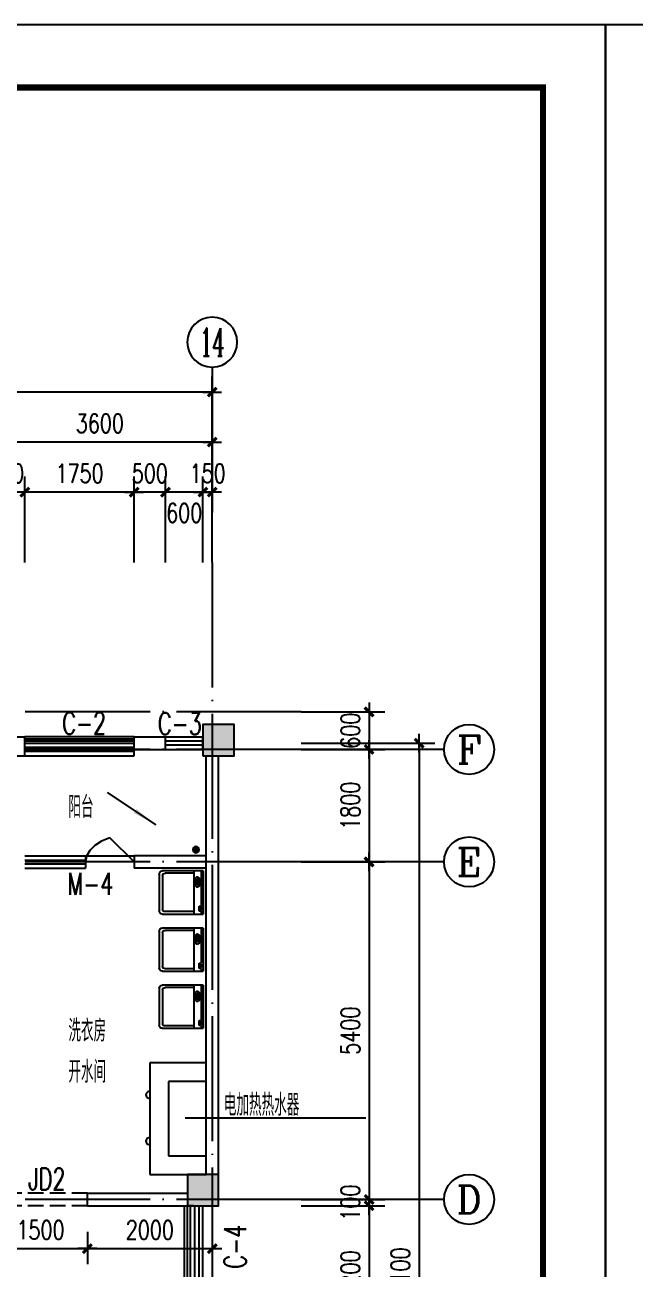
# Model space of a CAD drawing. Extents: x -105837 to 547563, y 466041 to 508041.
# Drawn here: x 122470 to 132238, y 488132 to 508041 of the extents above; entities that cross this region are included whole.
import ezdxf
from ezdxf.enums import TextEntityAlignment as Align

# ---------------------------------------------------------------- set-up
doc = ezdxf.new("R2010")
doc.units = 0
doc.header["$LTSCALE"] = 1000
doc.header["$MEASUREMENT"] = 0
doc.linetypes.add('DASH', pattern=[0.35, 0.25, -0.1])
doc.linetypes.add('DOTE', pattern=[2.42, 2, -0.2, 0.02, -0.2])
doc.layers.get('0').update_dxf_attribs({"linetype": 'CONTINUOUS'})
doc.layers.get('DEFPOINTS').update_dxf_attribs({"linetype": 'CONTINUOUS'})
for name, color, linetype in [('2106', 2, 'CONTINUOUS'), ('AXIS', 3, 'CONTINUOUS'), ('AXIS_TEXT', 7, 'CONTINUOUS'), ('COLUMN', 4, 'CONTINUOUS'), ('DOTE', 1, 'DOTE'), ('FUR', 3, 'CONTINUOUS'), ('PUB_DIM', 3, 'CONTINUOUS'), ('PUB_TITLE', 4, 'CONTINUOUS'), ('S详图索引', 7, 'CONTINUOUS'), ('t-填充', 8, 'CONTINUOUS'), ('TOTHER', 7, 'CONTINUOUS'), ('WALL', 255, 'CONTINUOUS'), ('WINDOW', 4, 'CONTINUOUS'), ('WINDOW_TEXT', 7, 'CONTINUOUS'), ('门窗名称', 7, 'CONTINUOUS')]:
    doc.layers.add(name, color=color, linetype=linetype)
doc.styles.add('COMPLEX', font='COMPLEX.shx')
doc.styles.add('DIM_FONT', font='SIMPLEX.shx', dxfattribs={"width": 0.75})
doc.styles.add('SIMPLEX', font='SIMPLEX.SHX')
doc.styles.get("Standard").update_dxf_attribs({"font": 'txt.shx', "bigfont": 'hzdx.shx'})
doc.styles.add('国标仿宋', font='SIMPLEX.shx', dxfattribs={"width": 0.75, "bigfont": 'gbhzfs.shx'})
doc.dimstyles.new('DIMN', dxfattribs={"dimtxt": 300, "dimasz": 1, "dimexe": 250, "dimexo": 300, "dimgap": 150, "dimtad": 1, "dimdec": 0, "dimzin": 0, "dimdsep": 46, "dimtxsty": 'DIM_FONT', "dimblk": '_DIMX', "dimcen": 0.09, "dimclrt": 7, "dimadec": 0, "dimazin": 0, "dimtfac": 1, "dimtdec": 0, "dimtix": 1, "dimtmove": 2, "dimatfit": 3, "dimldrblk": '_DIMX', "dimfxl": 1, "dimtolj": 1, "dimtzin": 0, "dimarcsym": 0})

# ---------------------------------------------------------------- blocks, each defined once
blk = doc.blocks.new('10')
at = {"layer": '2106', "color": 8}
for points in [[(262379, 297360), (261879, 297360), (262379, 296860), (261879, 296860)], [(262129, 290160), (261629, 290160), (262129, 289660), (261629, 289660)]]:
    blk.add_solid(points, dxfattribs=at)
at = {"layer": 'COLUMN'}
for points in [[(261879, 296860), (262379, 296860), (262379, 297360), (261879, 297360)], [(261629, 289660), (262129, 289660), (262129, 290160), (261629, 290160)]]:
    blk.add_lwpolyline(points, close=True, dxfattribs=at)
blk = doc.blocks.new('_DIMX')
blk.add_line((-150, 0), (150, 0))
at = {"const_width": 50}
blk.add_lwpolyline([(-70, -70), (70, 70)], dxfattribs=at)
blk = doc.blocks.new('*D618')
at = {"layer": 'AXIS', "color": 0, "lineweight": -2, "transparency": 16777216}
for p, q in [((78670, 500239), (78670, 502414)), ((125470, 500239), (125470, 502414)), ((125469, 502164), (78671, 502164))]:
    blk.add_line(p, q, dxfattribs=at)
at = {"layer": 'DEFPOINTS', "color": 0, "transparency": 16777216}
for p in [(78670, 502164), (78670, 499939), (125470, 499939)]:
    blk.add_point(p, dxfattribs=at)
at = {"layer": 'AXIS', "color": 0, "lineweight": -2, "transparency": 16777216}
for p, rotation in [((78670, 502164), 179.9999999999991), ((125470, 502164), 359.9999999999991)]:
    blk.add_blockref('_DIMX', p, dxfattribs=dict(at, rotation=rotation))
at = {"layer": 'AXIS', "color": 7, "transparency": 16777216, "insert": (102070, 502464), "char_height": 300, "attachment_point": 5, "style": 'DIM_FONT'}
blk.add_mtext('\\A1;46800', dxfattribs=at)
blk = doc.blocks.new('_axiso')
blk.add_circle((0, 0), 0.5)
at = {"layer": 'AXIS_TEXT', "style": 'COMPLEX', "width": 1.041667}
blk.add_attdef('A', text='', height=0.56, dxfattribs=at).set_placement((-0.25, -0.28), (0.25, -0.28), align=Align.FIT)
blk = doc.blocks.new('*D600')
at = {"layer": 'AXIS', "color": 0, "lineweight": -2, "transparency": 16777216}
for p, q in [((121870, 500239), (121870, 501614)), ((125470, 500239), (125470, 501614)), ((125469, 501364), (121871, 501364))]:
    blk.add_line(p, q, dxfattribs=at)
at = {"layer": 'DEFPOINTS', "color": 0, "transparency": 16777216}
for p in [(121870, 501364), (121870, 499939), (125470, 499939)]:
    blk.add_point(p, dxfattribs=at)
at = {"layer": 'AXIS', "color": 0, "lineweight": -2, "transparency": 16777216, "rotation": 180}
blk.add_blockref('_DIMX', (121870, 501364), dxfattribs=at)
at = {"layer": 'AXIS', "color": 0, "lineweight": -2, "transparency": 16777216}
blk.add_blockref('_DIMX', (125470, 501364), dxfattribs=at)
at = {"layer": 'AXIS', "color": 7, "transparency": 16777216, "insert": (123670, 501664), "char_height": 300, "attachment_point": 5, "style": 'DIM_FONT'}
blk.add_mtext('\\A1;3600', dxfattribs=at)
blk = doc.blocks.new('*D606')
at = {"layer": 'AXIS', "color": 0, "lineweight": -2, "transparency": 16777216}
for p, q in [((126895, 496447), (128230, 496447)), ((127980, 496446), (127980, 494648)), ((126895, 494647), (128230, 494647))]:
    blk.add_line(p, q, dxfattribs=at)
at = {"layer": 'DEFPOINTS', "color": 0, "transparency": 16777216}
for p in [(126595, 496447), (126595, 494647), (127980, 494647)]:
    blk.add_point(p, dxfattribs=at)
at = {"layer": 'AXIS', "color": 0, "lineweight": -2, "transparency": 16777216}
for p, rotation in [((127980, 496447), 90), ((127980, 494647), 270)]:
    blk.add_blockref('_DIMX', p, dxfattribs=dict(at, rotation=rotation))
at = {"layer": 'AXIS', "color": 7, "transparency": 16777216, "insert": (127680, 495547), "char_height": 300, "attachment_point": 5, "rotation": 90, "style": 'DIM_FONT'}
blk.add_mtext('\\A1;1800', dxfattribs=at)
blk = doc.blocks.new('*D607')
at = {"layer": 'AXIS', "color": 0, "lineweight": -2, "transparency": 16777216}
for p, q in [((126895, 496547), (129030, 496547)), ((128780, 496546), (128780, 479448)), ((126895, 479447), (129030, 479447))]:
    blk.add_line(p, q, dxfattribs=at)
at = {"layer": 'DEFPOINTS', "color": 0, "transparency": 16777216}
for p in [(126595, 496547), (126595, 479447), (128780, 479447)]:
    blk.add_point(p, dxfattribs=at)
at = {"layer": 'AXIS', "color": 0, "lineweight": -2, "transparency": 16777216}
for p, rotation in [((128780, 496547), 90), ((128780, 479447), 270)]:
    blk.add_blockref('_DIMX', p, dxfattribs=dict(at, rotation=rotation))
at = {"layer": 'AXIS', "color": 7, "transparency": 16777216, "insert": (128480, 487997), "char_height": 300, "attachment_point": 5, "rotation": 90, "style": 'DIM_FONT'}
blk.add_mtext('\\A1;17100', dxfattribs=at)
blk = doc.blocks.new('*D611')
at = {"layer": 'AXIS', "color": 0, "lineweight": -2, "transparency": 16777216}
for p, q in [((126895, 494647), (128230, 494647)), ((127980, 494646), (127980, 489248)), ((126895, 489247), (128230, 489247))]:
    blk.add_line(p, q, dxfattribs=at)
at = {"layer": 'DEFPOINTS', "color": 0, "transparency": 16777216}
for p in [(126595, 494647), (126595, 489247), (127980, 489247)]:
    blk.add_point(p, dxfattribs=at)
at = {"layer": 'AXIS', "color": 0, "lineweight": -2, "transparency": 16777216}
for p, rotation in [((127980, 494647), 90), ((127980, 489247), 270)]:
    blk.add_blockref('_DIMX', p, dxfattribs=dict(at, rotation=rotation))
at = {"layer": 'AXIS', "color": 7, "transparency": 16777216, "insert": (127680, 491947), "char_height": 300, "attachment_point": 5, "rotation": 90, "style": 'DIM_FONT'}
blk.add_mtext('\\A1;5400', dxfattribs=at)
blk = doc.blocks.new('*D612')
at = {"layer": 'DEFPOINTS', "color": 0, "transparency": 16777216}
for p in [(126595, 497047), (126595, 496447), (127980, 496447)]:
    blk.add_point(p, dxfattribs=at)
at = {"layer": 'PUB_DIM', "color": 0, "lineweight": -2, "transparency": 16777216}
for p, q in [((126895, 497047), (128230, 497047)), ((127980, 497048), (127980, 497049)), ((127980, 497047), (127980, 496447)), ((126895, 496447), (128230, 496447)), ((127980, 496446), (127980, 496445))]:
    blk.add_line(p, q, dxfattribs=at)
for p, rotation in [((127980, 497047), 270), ((127980, 496447), 90)]:
    blk.add_blockref('_DIMX', p, dxfattribs=dict(at, rotation=rotation))
at = {"layer": 'PUB_DIM', "color": 7, "transparency": 16777216, "insert": (127680, 496747), "char_height": 300, "attachment_point": 5, "rotation": 90, "style": 'DIM_FONT'}
blk.add_mtext('\\A1;600', dxfattribs=at)
blk = doc.blocks.new('*D803')
at = {"layer": 'AXIS', "color": 0, "lineweight": -2, "transparency": 16777216}
for p, q in [((124720, 499439), (124720, 500814)), ((125320, 499439), (125320, 500814)), ((125319, 500564), (124721, 500564))]:
    blk.add_line(p, q, dxfattribs=at)
at = {"layer": 'DEFPOINTS', "color": 0, "transparency": 16777216}
for p in [(124720, 500564), (124720, 499139, 1273), (125320, 499139, 1273)]:
    blk.add_point(p, dxfattribs=at)
at = {"layer": 'AXIS', "color": 0, "lineweight": -2, "transparency": 16777216, "rotation": 180}
blk.add_blockref('_DIMX', (124720, 500564), dxfattribs=at)
at = {"layer": 'AXIS', "color": 0, "lineweight": -2, "transparency": 16777216}
blk.add_blockref('_DIMX', (125320, 500564), dxfattribs=at)
at = {"layer": 'AXIS', "color": 7, "transparency": 16777216, "insert": (125020, 500231), "char_height": 300, "attachment_point": 5, "style": 'DIM_FONT'}
blk.add_mtext('\\A1;600', dxfattribs=at)
blk = doc.blocks.new('_WBLK')
for p, q in [((-0.5, 0.5), (0.5, 0.5)), ((0.5, 0.1667), (-0.5, 0.1667)), ((0.5, -0.1667), (-0.5, -0.1667)), ((-0.5, -0.5), (0.5, -0.5))]:
    blk.add_line(p, q)
at = {"layer": 'WINDOW_TEXT', "style": 'SIMPLEX', "flags": 9}
blk.add_attdef('A', text='', height=1, dxfattribs=at).set_placement((0, 1.5), align=Align.MIDDLE)
blk = doc.blocks.new('*D804')
at = {"layer": 'AXIS', "color": 0, "lineweight": -2, "transparency": 16777216}
for p, q in [((121870, 499439), (121870, 500814)), ((122470, 499439), (122470, 500814)), ((121869, 500564), (121868, 500564)), ((122470, 500564), (121870, 500564)), ((122471, 500564), (122472, 500564))]:
    blk.add_line(p, q, dxfattribs=at)
at = {"layer": 'DEFPOINTS', "color": 0, "transparency": 16777216}
for p in [(121870, 500564), (121870, 499139, 1273), (122470, 499139, 1273)]:
    blk.add_point(p, dxfattribs=at)
at = {"layer": 'AXIS', "color": 0, "lineweight": -2, "transparency": 16777216}
blk.add_blockref('_DIMX', (121870, 500564), dxfattribs=at)
at = {"layer": 'AXIS', "color": 0, "lineweight": -2, "transparency": 16777216, "rotation": 180}
blk.add_blockref('_DIMX', (122470, 500564), dxfattribs=at)
at = {"layer": 'AXIS', "color": 7, "transparency": 16777216, "insert": (122170, 500864), "char_height": 300, "attachment_point": 5, "style": 'DIM_FONT'}
blk.add_mtext('\\A1;600', dxfattribs=at)
blk = doc.blocks.new('*D805')
at = {"layer": 'AXIS', "color": 0, "lineweight": -2, "transparency": 16777216}
for p, q in [((122470, 499439), (122470, 500814)), ((124220, 499439), (124220, 500814)), ((124219, 500564), (122471, 500564))]:
    blk.add_line(p, q, dxfattribs=at)
at = {"layer": 'DEFPOINTS', "color": 0, "transparency": 16777216}
for p in [(122470, 500564), (122470, 499139, 1273), (124220, 499139, 1273)]:
    blk.add_point(p, dxfattribs=at)
at = {"layer": 'AXIS', "color": 0, "lineweight": -2, "transparency": 16777216, "rotation": 180}
blk.add_blockref('_DIMX', (122470, 500564), dxfattribs=at)
at = {"layer": 'AXIS', "color": 0, "lineweight": -2, "transparency": 16777216}
blk.add_blockref('_DIMX', (124220, 500564), dxfattribs=at)
at = {"layer": 'AXIS', "color": 7, "transparency": 16777216, "insert": (123345, 500864), "char_height": 300, "attachment_point": 5, "style": 'DIM_FONT'}
blk.add_mtext('\\A1;1750', dxfattribs=at)
blk = doc.blocks.new('*D806')
at = {"layer": 'AXIS', "color": 0, "lineweight": -2, "transparency": 16777216}
for p, q in [((124220, 499439), (124220, 500814)), ((124720, 499439), (124720, 500814)), ((124219, 500564), (124218, 500564)), ((124720, 500564), (124220, 500564)), ((124721, 500564), (124722, 500564))]:
    blk.add_line(p, q, dxfattribs=at)
at = {"layer": 'DEFPOINTS', "color": 0, "transparency": 16777216}
for p in [(124220, 500564), (124220, 499139, 1273), (124720, 499139, 1273)]:
    blk.add_point(p, dxfattribs=at)
at = {"layer": 'AXIS', "color": 0, "lineweight": -2, "transparency": 16777216}
blk.add_blockref('_DIMX', (124220, 500564), dxfattribs=at)
at = {"layer": 'AXIS', "color": 0, "lineweight": -2, "transparency": 16777216, "rotation": 180}
blk.add_blockref('_DIMX', (124720, 500564), dxfattribs=at)
at = {"layer": 'AXIS', "color": 7, "transparency": 16777216, "insert": (124470, 500864), "char_height": 300, "attachment_point": 5, "style": 'DIM_FONT'}
blk.add_mtext('\\A1;500', dxfattribs=at)
blk = doc.blocks.new('*D807')
at = {"layer": 'AXIS', "color": 0, "lineweight": -2, "transparency": 16777216}
for p, q in [((125320, 499439), (125320, 500814)), ((125470, 499439), (125470, 500814)), ((125319, 500564), (125318, 500564)), ((125470, 500564), (125320, 500564)), ((125471, 500564), (125472, 500564))]:
    blk.add_line(p, q, dxfattribs=at)
at = {"layer": 'DEFPOINTS', "color": 0, "transparency": 16777216}
for p in [(125320, 500564), (125320, 499139, 1273), (125470, 499139, 1273)]:
    blk.add_point(p, dxfattribs=at)
at = {"layer": 'AXIS', "color": 0, "lineweight": -2, "transparency": 16777216}
blk.add_blockref('_DIMX', (125320, 500564), dxfattribs=at)
at = {"layer": 'AXIS', "color": 0, "lineweight": -2, "transparency": 16777216, "rotation": 180}
blk.add_blockref('_DIMX', (125470, 500564), dxfattribs=at)
at = {"layer": 'AXIS', "color": 7, "transparency": 16777216, "insert": (125395, 500864), "char_height": 300, "attachment_point": 5, "style": 'DIM_FONT'}
blk.add_mtext('\\A1;150', dxfattribs=at)
blk = doc.blocks.new('M_E20')
for p, q in [((345, 0), (-345, 0)), ((-302, -36), (-345, -36)), ((-307, -144), (-307, -611)), ((-302, -35), (-302, -66)), ((-302, -66), (-219, -66)), ((-219, -66), (-219, -35)), ((345, -36), (-219, -36)), ((123, -87), (123, -99)), ((133, -96), (133, -113)), ((198, -96), (133, -96)), ((133, -113), (198, -113)), ((198, -113), (198, -96)), ((215, -88), (215, -99)), ((307, -144), (307, -611)), ((267, -651), (-267, -651))]:
    blk.add_line(p, q)
blk.add_lwpolyline([(83, -94, 0.185158), (88, -107, 0.102042), (108, -122, 0.060862), (133, -130, 0.047173), (166, -133, 0.047173), (200, -130, 0.060862), (225, -122, 0.102042), (245, -107, 0.185158), (250, -94, 0.185158), (245, -82, 0.102042), (225, -67, 0.060862), (200, -59, 0.047173), (166, -56, 0.047173), (133, -59, 0.060862), (108, -67, 0.102042), (88, -82, 0.185158)], format="xyb", close=True)
for points in [[(215, -88, 0.259034), (213, -85, 0.076276), (201, -80, 0.036515), (188, -77, 0.026615), (169, -76, 0.026615), (150, -77, 0.036515), (137, -80, 0.076276), (125, -85, 0.259034), (123, -88, 0.078462), (123, -89, 0.056762)], [(215, -99, 0.259034), (213, -95, 0.076276), (201, -90, 0.036515), (188, -88, 0.026615), (169, -87, 0.026615), (150, -88, 0.036515), (137, -90, 0.076276), (125, -95, 0.259034), (123, -99, 0.259034), (125, -102, 0.056762), (133, -106, 0.036515)], [(198, -108, 0.008736), (201, -107, 0.076276), (213, -102, 0.259034), (215, -99, 0.259034)]]:
    blk.add_lwpolyline(points, format="xyb")
blk.add_circle((-259, -35), 17.5)
for centre, start, end in [((-267, -611), 180, 270), ((267, -611), 270, 0)]:
    blk.add_arc(centre, 40, start, end)
at = {"layer": 'TOTHER', "linetype": 'Continuous'}
for p, q in [((-345, -656), (-345, 0)), ((345, 0), (345, -656)), ((-345, -145), (345, -145)), ((295, -706), (-295, -706))]:
    blk.add_line(p, q, dxfattribs=at)
for centre, start, end in [((-295, -656), 180, 270), ((295, -656), 270, 0)]:
    blk.add_arc(centre, 50, start, end, dxfattribs=at)
at = {"width": 0.8, "flags": 9}
for tag in ['XSIZE', 'YSIZE']:
    blk.add_attdef(tag, (0, 0), '', height=0.5, dxfattribs=at)
blk = doc.blocks.new('_arrow')
blk.add_solid([(0, 0), (-1, 0.1), (-1, -0.1)])
blk = doc.blocks.new('831Q1OE7')
at = {"color": 0}
for p, q in [((-49, 7), (-7, 49)), ((-47, -18), (18, 47)), ((-35, -35), (35, 35)), ((-18, -47), (47, 18)), ((7, -49), (49, -7))]:
    blk.add_line(p, q, dxfattribs=at)
at = {"extrusion": (0, 0, -1)}
blk.add_ellipse((0, 0), major_axis=(35.4, 35.4), ratio=1, dxfattribs=at)
at = {"width": 0.8, "flags": 9}
for tag in ['XSIZE', 'YSIZE']:
    blk.add_attdef(tag, (0, 0), '', height=0.5, dxfattribs=at)
blk = doc.blocks.new('_B8IMA')
for p, q in [((0.277, 1.929), (0.202, 1.656)), ((0.5, 0), (0.277, 1.929)), ((0.202, 1.656), (0.14, 1.31)), ((0.14, 1.31), (0.093, 0.906)), ((0.093, 0.906), (0.064, 0.463)), ((-0.5, 0.5), (0.056, 0.5)), ((0.064, 0.463), (0.055, 0)), ((0.056, 0.5), (0.056, -0.5)), ((-0.5, 0.15), (0.056, 0.15)), ((-0.5, -0.15), (0.056, -0.15)), ((-0.5, -0.5), (0.056, -0.5))]:
    blk.add_line(p, q)
blk = doc.blocks.new('*D822')
at = {"layer": 'AXIS', "color": 0, "lineweight": -2, "transparency": 16777216}
for p, q in [((126895, 489146), (128230, 489146)), ((127980, 489145), (127980, 486947)), ((126895, 486946), (128230, 486946))]:
    blk.add_line(p, q, dxfattribs=at)
at = {"layer": 'DEFPOINTS', "color": 0, "transparency": 16777216}
for p in [(126595, 489146, 1273), (126595, 486946, 1273), (127980, 486946)]:
    blk.add_point(p, dxfattribs=at)
at = {"layer": 'AXIS', "color": 0, "lineweight": -2, "transparency": 16777216}
for p, rotation in [((127980, 489146), 90), ((127980, 486946), 270)]:
    blk.add_blockref('_DIMX', p, dxfattribs=dict(at, rotation=rotation))
at = {"layer": 'AXIS', "color": 7, "transparency": 16777216, "insert": (127680, 488046), "char_height": 300, "attachment_point": 5, "rotation": 90, "style": 'DIM_FONT'}
blk.add_mtext('\\A1;2200', dxfattribs=at)
blk = doc.blocks.new('*D824')
at = {"layer": 'AXIS', "color": 0, "lineweight": -2, "transparency": 16777216}
for p, q in [((126895, 489246), (128230, 489246)), ((127980, 489247), (127980, 489248)), ((127980, 489246), (127980, 489146)), ((126895, 489146), (128230, 489146)), ((127980, 489145), (127980, 489144))]:
    blk.add_line(p, q, dxfattribs=at)
at = {"layer": 'DEFPOINTS', "color": 0, "transparency": 16777216}
for p in [(126595, 489246), (126595, 489146, 1273), (127980, 489146)]:
    blk.add_point(p, dxfattribs=at)
at = {"layer": 'AXIS', "color": 0, "lineweight": -2, "transparency": 16777216}
for p, rotation in [((127980, 489246), 270), ((127980, 489146), 90)]:
    blk.add_blockref('_DIMX', p, dxfattribs=dict(at, rotation=rotation))
at = {"layer": 'AXIS', "color": 7, "transparency": 16777216, "insert": (127680, 489196), "char_height": 300, "attachment_point": 5, "rotation": 90, "style": 'DIM_FONT'}
blk.add_mtext('\\A1;100', dxfattribs=at)

msp = doc.modelspace()

# ---------------------------------------------------------------- linework, layer by layer
for p, q in [((124220.1323, 496647.06735), (122470.1323, 496647.06735)), ((125570.1323, 494747.06735), (125570.1323, 496347.06735)), ((123443.47768, 494747.06735), (124220.1323, 494747.06735)), ((125038.16686, 490552.69415, 1272.79221), (127925.36951, 490552.69415, 1272.79221))]:
    msp.add_line(p, q)
at = {"linetype": 'DASH'}
msp.add_line((123470.1323, 489347.06735), (121970.1323, 489347.06735), dxfattribs=at)
at = {"layer": 'AXIS'}
for p, q in [((125470.1323, 502564.05978), (125470.1323, 500239.05978)), ((129179.79489, 496447.06735), (126894.95214, 496447.06735)), ((129179.79489, 494647.06735), (126894.95214, 494647.06735)), ((129179.79489, 489247.06735), (126894.95214, 489247.06735))]:
    msp.add_line(p, q, dxfattribs=at)
at = {"layer": 'DOTE'}
for p, q in [((125470.1323, 499439.05978), (125470.1323, 476824.65569)), ((126894.95214, 497047.06735), (77176.09547, 497047.06735)), ((126894.95214, 496447.06735), (77176.09547, 496447.06735)), ((126894.95214, 494647.06735), (77176.09547, 494647.06735)), ((126894.95214, 494647.06735), (111070.1323, 494647.06735)), ((126894.95214, 489247.06735), (111070.1323, 489247.06735))]:
    msp.add_line(p, q, dxfattribs=at)
at = {"layer": 'FUR'}
for p, q in [((125370.1323, 491432.19745), (124470.1323, 491432.19745)), ((124470.1323, 491432.19745), (124470.1323, 489647.06735)), ((125370.1323, 491132.19745), (124770.1323, 491132.19745)), ((124770.1323, 491132.19745), (124770.1323, 489947.06735)), ((124770.1323, 489947.06735), (125370.1323, 489947.06735)), ((124470.1323, 489647.06735), (125370.1323, 489647.06735))]:
    msp.add_line(p, q, dxfattribs=at)
for centre in [(124462.0212, 490919.02627), (124462.0212, 490179.09488)]:
    msp.add_arc(centre, 53.68886, 81.310708334, 278.689291666, dxfattribs=at)
at = {"layer": 'PUB_DIM', "elevation": 1272.79221}
msp.add_lwpolyline([(124570.06035, 495240.60548), (123795.17141, 495756.79931)], dxfattribs=at)
at = {"layer": 'PUB_TITLE'}
for points in [[(72363.01576, 466040.74173), (131763.01576, 466040.74173), (131763.01576, 508040.74173), (72363.01576, 508040.74173)], [(131763.01576, 466040.74173), (191163.01576, 466040.74173), (191163.01576, 508040.74173), (131763.01576, 508040.74173)]]:
    msp.add_lwpolyline(points, close=True, dxfattribs=at)
at = {"layer": 'PUB_TITLE', "const_width": 100}
msp.add_lwpolyline([(73363.01576, 467040.74173), (130763.01576, 467040.74173), (130763.01576, 507040.74173), (73363.01576, 507040.74173)], close=True, dxfattribs=at)
at = {"layer": 't-填充', "color": 6}
for p, q in [((122470.1323, 496614.43616), (124220.1323, 496614.43616)), ((122470.1323, 496584.43616), (124220.1323, 496584.43616))]:
    msp.add_line(p, q, dxfattribs=at)
at = {"layer": 't-填充'}
for p, q in [((125020.1323, 489147.06735), (125020.1323, 486947.06735)), ((125070.1323, 489147.06735), (125070.1323, 486947.06735))]:
    msp.add_line(p, q, dxfattribs=at)
at = {"layer": 'WALL'}
for p, q in [((121970.1323, 496647.06735), (122470.1323, 496647.06735)), ((122470.1323, 496347.06735), (122470.1323, 496647.06735)), ((124220.1323, 496647.06735), (124720.1323, 496647.06735)), ((124220.1323, 496347.06735), (124220.1323, 496647.06735)), ((124720.1323, 496447.06735), (124720.1323, 496647.06735)), ((125320.1323, 496447.06735), (125320.1323, 496647.06735)), ((121970.1323, 496347.06735), (122470.1323, 496347.06735)), ((124220.1323, 496447.06735), (124720.1323, 496447.06735)), ((124220.1323, 494747.06735), (124220.1323, 494547.06735)), ((123470.1323, 489347.06735), (125070.13154, 489347.06735)), ((123470.1323, 489147.06735), (125570.1323, 489147.06735)), ((125170.1323, 489147.06735), (125070.1323, 489147.06735)), ((125370.1323, 489147.06735), (125370.1323, 489147.06735)), ((125370.1323, 489147.06735), (125570.1323, 489147.06735))]:
    msp.add_line(p, q, dxfattribs=at)
at = {"layer": 'WALL', "linetype": 'Continuous'}
for p, q in [((125370.1323, 489647.06735), (125370.1323, 496347.06735)), ((125370.1323, 494747.06735), (124220.1323, 494747.06735)), ((125570.1323, 489547.06735), (125570.1323, 494747.06735)), ((125370.1323, 494547.06735), (124220.1323, 494547.06735)), ((123470.1323, 489147.06735), (123470.1323, 489347.06735)), ((125070.1323, 489147.06735), (125370.1323, 489147.06735))]:
    msp.add_line(p, q, dxfattribs=at)
at = {"layer": 'WALL', "linetype": 'DASH'}
msp.add_line((123470.1323, 489147.06735), (121970.1323, 489147.06735), dxfattribs=at)

# ---------------------------------------------------------------- block references
at = {"layer": 'AXIS'}
ref = msp.add_blockref('_axiso', (125470.1323, 502964.05978), dxfattribs=dict(at, xscale=-800, yscale=800, zscale=800, rotation=180))
ref.add_attrib('A', '14', dxfattribs={"layer": 'AXIS_TEXT', "height": 448, "style": 'COMPLEX', "width": 0.604839}).set_placement((125270.1323, 502740.05978), (125670.1323, 502740.05978), align=Align.FIT)
ref = msp.add_blockref('_axiso', (129579.79489, 496447.06735), dxfattribs=dict(at, xscale=800, yscale=800, zscale=800))
ref.add_attrib('A', 'F', dxfattribs={"layer": 'AXIS_TEXT', "height": 448, "style": 'COMPLEX', "width": 1.171875}).set_placement((129379.79489, 496223.06735), (129779.79489, 496223.06735), align=Align.FIT)
ref = msp.add_blockref('_axiso', (129579.79489, 494647.06735), dxfattribs=dict(at, xscale=800, yscale=800, zscale=800))
ref.add_attrib('A', 'E', dxfattribs={"layer": 'AXIS_TEXT', "height": 448, "style": 'COMPLEX', "width": 1.171875}).set_placement((129379.79489, 494423.06735), (129779.79489, 494423.06735), align=Align.FIT)
ref = msp.add_blockref('_axiso', (129579.79489, 489247.06735), dxfattribs=dict(at, xscale=800, yscale=800, zscale=800))
ref.add_attrib('A', 'D', dxfattribs={"layer": 'AXIS_TEXT', "height": 448, "style": 'COMPLEX', "width": 1.102941}).set_placement((129379.79489, 489023.06735), (129779.79489, 489023.06735), align=Align.FIT)
at = {"layer": 'COLUMN'}
msp.add_blockref('10', (-136558.38779, 199486.74693), dxfattribs=at)
at = {"layer": 'FUR', "xscale": -1, "rotation": 270}
for p in [(125325.48173, 494159.08709), (125325.48173, 493244.47099), (125325.48173, 492329.85488)]:
    msp.add_blockref('M_E20', p, dxfattribs=at)
at = {"layer": 'PUB_DIM', "xscale": 400.0000000000559, "yscale": 400.0000000000559, "zscale": 400.0000000000559, "rotation": 326.3303519919988}
msp.add_blockref('_arrow', (124570.06035, 495240.60548, 1272.79221), dxfattribs=at)
at = {"layer": 't-填充'}
msp.add_blockref('831Q1OE7', (125208.92457, 494843.33751, 1272.79221), dxfattribs=at)
msp.add_blockref('831Q1OE7', (125208.92457, 494843.33751, 1272.79221), dxfattribs=at)
at = {"layer": 'WINDOW', "yscale": 200}
for p, xscale, zscale in [((123345.1323, 496447.06735), 1750, 1750), ((125020.1323, 496547.06735), 600, 600)]:
    msp.add_blockref('_WBLK', p, dxfattribs=dict(at, xscale=xscale, zscale=zscale))
at = {"layer": 'WINDOW'}
for name, p, xscale, yscale, zscale, rotation in [('_B8IMA', (123345.1323, 494647.06735), -1750, -200, 1750, 180), ('_WBLK', (125220.1323, 488047.06735), 2200.000000000116, 200, 2200.000000000116, 90)]:
    msp.add_blockref(name, p, dxfattribs=dict(at, xscale=xscale, yscale=yscale, zscale=zscale, rotation=rotation))

# ---------------------------------------------------------------- texts
at = {"layer": 'S详图索引', "style": '国标仿宋', "width": 0.8}
for s, p in [('阳台', (123166.55257, 495350.68099)), ('洗衣房', (123166.55257, 491772.01901)), ('开水间', (123166.55257, 491114.60235)), ('电加热热水器', (125654.36031, 490584.96008))]:
    msp.add_text(s, height=350, dxfattribs=at).set_placement(p)
at = {"layer": '门窗名称', "style": '国标仿宋', "width": 0.7}
for s, p in [('C-2', (123067.5791, 496689.63742)), ('C-3', (124599.08026, 496684.83396)), ('M-4', (123151.8686, 494122.19318)), ('JD2', (122522.77668, 489399.23055))]:
    msp.add_text(s, height=350, dxfattribs=at).set_placement(p)
msp.add_text('C-4', height=350, rotation=90, dxfattribs=at).set_placement((126009.73559, 488139.27398))

# ---------------------------------------------------------------- dimensions: what is measured, and where the dimension line sits
at = {"layer": 'AXIS'}
for p1, p2, distance, picture, middle in [((125470.1323, 499939.05978), (78670.1323, 499939.05978), -2225, '*D618', (102070.1323, 502464.05978)), ((125470.1323, 499939.05978), (121870.1323, 499939.05978), -1425, '*D600', (123670.1323, 501664.05978)), ((122470.1323, 499139.05978, 1272.79221), (121870.1323, 499139.05978, 1272.79221), -1425, '*D804', (122170.1323, 500864.05978)), ((124220.1323, 499139.05978, 1272.79221), (122470.1323, 499139.05978, 1272.79221), -1425, '*D805', (123345.1323, 500864.05978)), ((124720.1323, 499139.05978, 1272.79221), (124220.1323, 499139.05978, 1272.79221), -1425, '*D806', (124470.1323, 500864.05978)), ((125470.1323, 499139.05978, 1272.79221), (125320.1323, 499139.05978, 1272.79221), -1425, '*D807', (125395.1323, 500864.05978)), ((126594.95214, 496547.06735), (126594.95214, 479447.06735), 2184.84275, '*D607', (128479.79489, 487997.06735)), ((126594.95214, 496447.06735), (126594.95214, 494647.06735), 1384.84275, '*D606', (127679.79489, 495547.06735))]:
    dim = msp.add_aligned_dim(p1=p1, p2=p2, distance=distance, dimstyle='DIMN', dxfattribs=at)
    dim.commit()
    dim.dimension.update_dxf_attribs({"geometry": picture, "text_midpoint": middle})
dim = msp.add_linear_dim(base=(124720.1323, 500564.05978), p1=(125320.1323, 499139.05978, 1272.79221), p2=(124720.1323, 499139.05978, 1272.79221), angle=180, dimstyle='DIMN', dxfattribs=at)
dim.commit()
dim.dimension.update_dxf_attribs({"geometry": '*D803', "text_midpoint": (125020.1323, 500231.33485), "dimtype": 129})
for base, p1, p2, picture, middle in [((127979.79489, 489247.06735), (126594.95214, 494647.06735), (126594.95214, 489247.06735), '*D611', (127679.79489, 491947.06735)), ((127979.79489, 489146.06735), (126594.95214, 489246.06735), (126594.95214, 489146.06735, 1272.79221), '*D824', (127679.79489, 489196.06735)), ((127979.79489, 486946.06735), (126594.95214, 489146.06735, 1272.79221), (126594.95214, 486946.06735, 1272.79221), '*D822', (127679.79489, 488046.06735))]:
    dim = msp.add_linear_dim(base=base, p1=p1, p2=p2, angle=90, dimstyle='DIMN', dxfattribs=at)
    dim.commit()
    dim.dimension.update_dxf_attribs({"geometry": picture, "text_midpoint": middle})
at = {"layer": 'PUB_DIM'}
dim = msp.add_aligned_dim(p1=(126594.95214, 497047.06735), p2=(126594.95214, 496447.06735), distance=1384.84275, dimstyle='DIMN', dxfattribs=at)
dim.commit()
dim.dimension.update_dxf_attribs({"geometry": '*D612', "text_midpoint": (127679.79489, 496747.06735)})
for p1, p2 in [((121970.1323, 489028.26654, 1272.79221), (123470.1323, 489028.26654, 1272.79221)), ((123470.1323, 489028.26654, 1272.79221), (125470.1323, 489028.26654, 1272.79221))]:
    msp.add_aligned_dim(p1=p1, p2=p2, distance=-568.67317, dimstyle='DIMN', dxfattribs=at).render()

doc.saveas('drawing.dxf')
